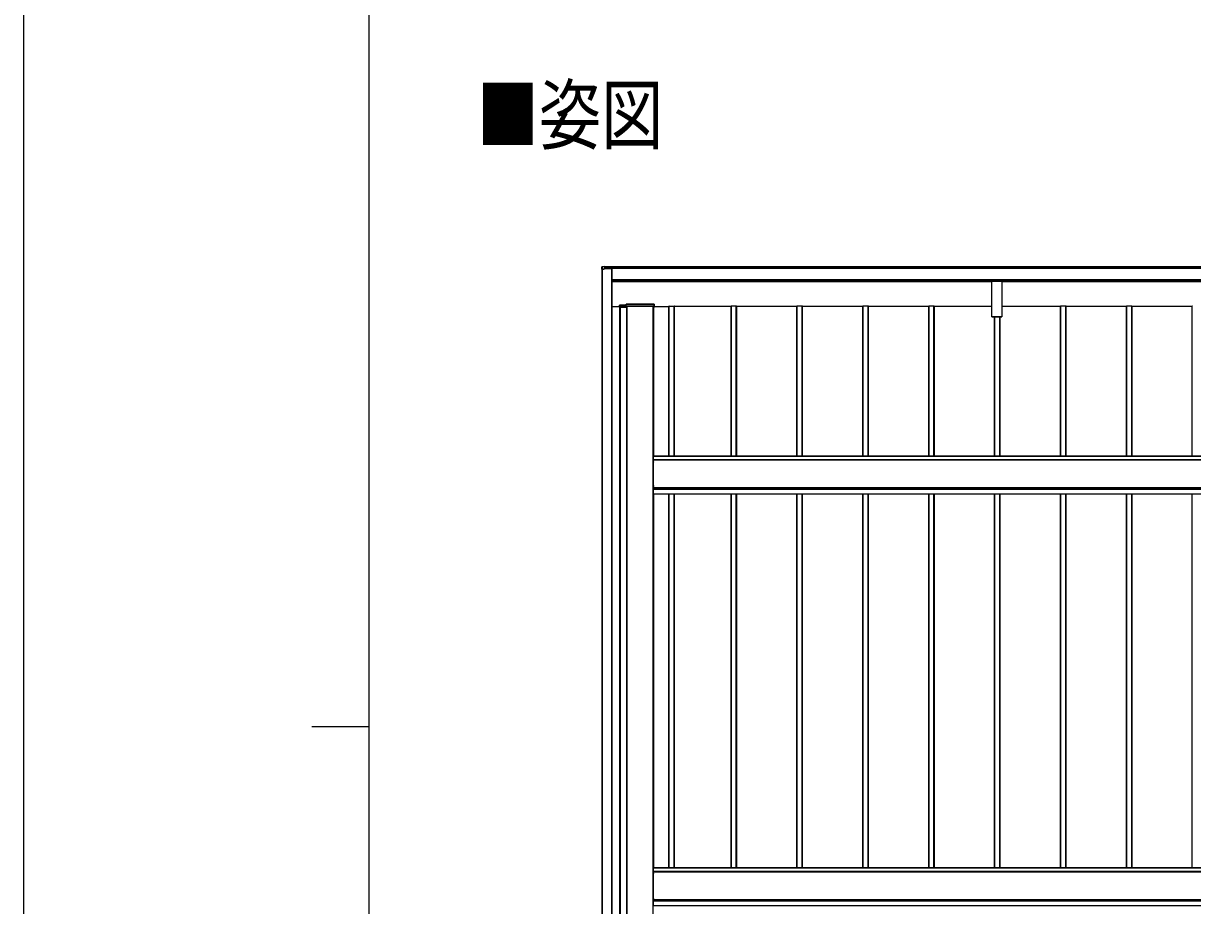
# Model space of a CAD drawing. Units: millimetres, scale not verified. Extents: x -14718 to 14718, y -10395 to 10395.
# Drawn here: x -14718 to -11168, y -106 to 2571 of the extents above; entities that cross this region are included whole.
import ezdxf
from ezdxf.enums import TextEntityAlignment as Align

# ---------------------------------------------------------------- set-up
doc = ezdxf.new("R2010")
doc.units = ezdxf.units.MM
doc.header["$LTSCALE"] = 50
for name, color, linetype in [('0-2_USER1', 3, 'Continuous'), ('0-4_YKK_A1', 4, 'Continuous'), ('0-6_YKK_ZWAK', 7, 'Continuous')]:
    doc.layers.add(name, color=color, linetype=linetype)
doc.styles.add('ＭＳ ゴシック', font='')
doc.styles.get('ＭＳ ゴシック').set_extended_font_data('MS Gothic')

msp = doc.modelspace()

# ---------------------------------------------------------------- linework, layer by layer
at = {"layer": '0-4_YKK_A1'}
for p, q in [((-12961.44, 1824.94), (-12961.44, 1831.97)), ((-12961.44, 1824.94), (-12961.44, 1823.5)), ((-12953.44, 1832.95), (-12960.97, 1832.47)), ((-12953.44, 1832.47), (-12960.97, 1831.99)), ((-12960.97, 1831.99), (-12960.97, 1824.95)), ((-12960.97, 1824.95), (-12955.25, 1824.97)), ((-12960.97, 1823.49), (-12960.44, 1823.48)), ((-12960.44, 1824.92), (-12954.94, 1824.93)), ((-12960.44, 1824.92), (-12960.44, 1824.9)), ((-12960.44, -3169.69), (-12960.44, 1824.9)), ((-12959.94, -3169.69), (-12959.94, 1824.92)), ((-12955.25, 1824.97), (-12955.25, 1826.17)), ((-12954.94, 1826.16), (-12954.94, 1824.96)), ((-12954.94, 1824.93), (-12954.94, 1824.96)), ((-12930.94, 1826.42), (-12954.73, 1826.42)), ((-12954.65, 1826.77), (-12953.44, 1826.77)), ((-12953.44, 1826.46), (-12954.64, 1826.46)), ((-12954.64, 1826.46), (-12954.64, 1826.43)), ((-12953.44, 1826.43), (-12954.64, 1826.43)), ((-12953.44, 1832.95), (-12953.44, 1832.47)), ((-12953.44, 1832.47), (-12953.44, 1826.77)), ((-7558.94, 1831.9), (-12953.44, 1831.9)), ((-7558.94, 1831.41), (-12953.44, 1831.41)), ((-7558.94, 1827.22), (-12953.44, 1827.22)), ((-7558.94, 1826.91), (-12953.44, 1826.91)), ((-7558.94, 1826.89), (-12953.44, 1826.89)), ((-12953.44, 1826.77), (-12953.44, 1826.46)), ((-7558.94, 1826.57), (-12953.44, 1826.57)), ((-12953.44, 1826.43), (-12953.44, 1826.46)), ((-12930.94, -3171.24), (-12930.94, 1826.42)), ((-12930.44, -3171.25), (-12930.44, 1826.4)), ((-7577.94, 1792.4), (-12930.44, 1792.4)), ((-7577.94, 1791.88), (-12930.44, 1791.88)), ((-12930.44, 1791.84), (-7577.94, 1791.84)), ((-7577.94, 1791.84), (-12930.44, 1791.84)), ((-11777.54, 1786.46), (-12930.44, 1786.46)), ((-11777.54, 1786.36), (-12930.44, 1786.36)), ((-11777.54, 1791.44), (-11777.54, 1791.84)), ((-11777.54, 1790.59), (-11777.54, 1791.44)), ((-11777.54, 1791.44), (-11747.54, 1791.44)), ((-11777.54, 1788.69), (-11777.54, 1790.59)), ((-11747.54, 1790.59), (-11777.54, 1790.59)), ((-11777.54, 1787.85), (-11777.54, 1788.69)), ((-11777.54, 1788.69), (-11747.54, 1788.69)), ((-11777.54, 1680.79), (-11777.54, 1787.85)), ((-11747.54, 1787.85), (-11777.54, 1787.85)), ((-11747.54, 1791.84), (-11747.54, 1791.44)), ((-11747.54, 1791.44), (-11747.54, 1790.59)), ((-11747.54, 1790.59), (-11747.54, 1788.69)), ((-11747.54, 1788.69), (-11747.54, 1787.85)), ((-11747.54, 1787.85), (-11747.54, 1680.79)), ((-10777.54, 1786.46), (-11747.54, 1786.46)), ((-10777.54, 1786.36), (-11747.54, 1786.36)), ((-12930.44, 1711.26), (-12908.33, 1711.26)), ((-12908.1, 1714.99), (-12908.44, 1709.47)), ((-12908.44, 1709.47), (-12908.44, 1708.39)), ((-12908.44, 1708.39), (-12905.94, 1708.39)), ((-12905.94, 1708.39), (-12908.44, 1708.39)), ((-12888.93, 1709.49), (-12907.94, 1709.49)), ((-12888.6, 1715.46), (-12907.6, 1715.46)), ((-12907.6, 1715.46), (-12907.6, 1715.46)), ((-12907.6, 1715), (-12907.6, 1715.46)), ((-12907.44, -3136.82), (-12907.44, 1708.39)), ((-12905.94, 1708.39), (-12905.94, 1709.38)), ((-12905.94, 1708.39), (-12905.94, 1708.39)), ((-12905.44, 1709.4), (-12886.44, 1709.4)), ((-12905.44, -3136.82), (-12905.44, 1709.4)), ((-12904.94, -3136.82), (-12904.94, 1709.4)), ((-12888.6, 1715), (-12888.93, 1709.49)), ((-12888.6, 1715), (-12888.6, 1715.46)), ((-12888.1, 1718.58), (-12888.44, 1713.07)), ((-12888.44, 1713.07), (-12888.44, 1709.51)), ((-12802.93, 1713.08), (-12887.94, 1713.08)), ((-12803.27, 1719.05), (-12887.6, 1719.05)), ((-12887.6, 1719.05), (-12887.6, 1719.05)), ((-12887.6, 1718.6), (-12887.6, 1719.05)), ((-12885.94, 1709.42), (-12885.94, 1712.98)), ((-12885.94, 1712.38), (-12885.74, 1712.38)), ((-12885.74, -2600.5), (-12885.74, 1712.38)), ((-12885.44, 1713), (-12805.44, 1713)), ((-12885.44, -2600.5), (-12885.44, 1713)), ((-12884.94, -2600.5), (-12884.94, 1713)), ((-12805.94, -2600.5), (-12805.94, 1713)), ((-12805.44, -2600.5), (-12805.44, 1713)), ((-12804.94, 1712.19), (-12805.44, 1712.19)), ((-12804.94, 1712.98), (-12804.94, 1708.39)), ((-12804.94, 1708.39), (-12802.44, 1708.39)), ((-12804.94, 1708.39), (-12804.94, 1708.39)), ((-12802.44, 1708.39), (-12804.94, 1708.39)), ((-12803.44, 1258.03), (-12803.44, 1708.39)), ((-12803.27, 1719.05), (-12803.27, 1719.05)), ((-12803.27, 1718.6), (-12803.27, 1719.05)), ((-12803.27, 1718.6), (-12802.93, 1713.08)), ((-12802.44, 1711.25), (-12758.74, 1711.25)), ((-12758.74, 1258.03), (-12758.74, 1711.25)), ((-12758.44, 1258.03), (-12758.44, 1712.35)), ((-12757.44, 1712.38), (-12742.44, 1712.38)), ((-12757.44, 1258.03), (-12757.44, 1712.38)), ((-12742.44, 1258.03), (-12742.44, 1712.38)), ((-12741.44, 1258.03), (-12741.44, 1712.35)), ((-12569.44, 1711.25), (-12741.44, 1711.25)), ((-12569.44, 1258.03), (-12569.44, 1712.35)), ((-12553.44, 1712.38), (-12568.44, 1712.38)), ((-12568.44, 1258.03), (-12568.44, 1712.38)), ((-12553.44, 1258.03), (-12553.44, 1712.38)), ((-12552.44, 1258.03), (-12552.44, 1712.35)), ((-12369.44, 1711.25), (-12552.14, 1711.25)), ((-12552.14, 1258.03), (-12552.14, 1711.25)), ((-12369.44, 1258.03), (-12369.44, 1712.35)), ((-12353.44, 1712.38), (-12368.44, 1712.38)), ((-12368.44, 1258.03), (-12368.44, 1712.38)), ((-12353.44, 1258.03), (-12353.44, 1712.38)), ((-12352.44, 1258.03), (-12352.44, 1712.35)), ((-12169.44, 1711.25), (-12352.14, 1711.25)), ((-12352.14, 1258.03), (-12352.14, 1711.25)), ((-12169.44, 1258.03), (-12169.44, 1712.35)), ((-12153.44, 1712.38), (-12168.44, 1712.38)), ((-12168.44, 1258.03), (-12168.44, 1712.38)), ((-12153.44, 1258.03), (-12153.44, 1712.38)), ((-12152.44, 1258.03), (-12152.44, 1712.35)), ((-11969.44, 1711.25), (-12152.14, 1711.25)), ((-12152.14, 1258.03), (-12152.14, 1711.25)), ((-11969.44, 1258.03), (-11969.44, 1712.35)), ((-11953.44, 1712.38), (-11968.44, 1712.38)), ((-11968.44, 1258.03), (-11968.44, 1712.38)), ((-11953.44, 1258.03), (-11953.44, 1712.38)), ((-11952.44, 1258.03), (-11952.44, 1712.35)), ((-11777.54, 1711.25), (-11952.14, 1711.25)), ((-11952.14, 1258.03), (-11952.14, 1711.25)), ((-11569.44, 1711.25), (-11747.54, 1711.25)), ((-11569.44, 1258.03), (-11569.44, 1712.35)), ((-11553.44, 1712.38), (-11568.44, 1712.38)), ((-11568.44, 1258.03), (-11568.44, 1712.38)), ((-11553.44, 1258.03), (-11553.44, 1712.38)), ((-11552.44, 1258.03), (-11552.44, 1712.35)), ((-11369.44, 1711.25), (-11552.14, 1711.25)), ((-11552.14, 1258.03), (-11552.14, 1711.25)), ((-11369.44, 1258.03), (-11369.44, 1712.35)), ((-11353.44, 1712.38), (-11368.44, 1712.38)), ((-11368.44, 1258.03), (-11368.44, 1712.38)), ((-11353.44, 1258.03), (-11353.44, 1712.38)), ((-11352.44, 1258.03), (-11352.44, 1712.35)), ((-11169.44, 1711.25), (-11352.14, 1711.25)), ((-11352.14, 1258.03), (-11352.14, 1711.25)), ((-11169.44, 1258.03), (-11169.44, 1712.35)), ((-11777.54, 1680.48), (-11777.54, 1680.79)), ((-11777.54, 1680.79), (-11747.54, 1680.79)), ((-11777.54, 1680.41), (-11777.54, 1680.48)), ((-11747.54, 1680.48), (-11777.54, 1680.48)), ((-11777.54, 1680.41), (-11747.54, 1680.41)), ((-11777.54, 1680.41), (-11777.54, 1680.41)), ((-11777.54, 1680.41), (-11747.54, 1680.41)), ((-11769.44, 1258.03), (-11769.44, 1680.41)), ((-11768.44, 1258.03), (-11768.44, 1680.41)), ((-11753.44, 1258.03), (-11753.44, 1680.41)), ((-11752.44, 1258.03), (-11752.44, 1680.41)), ((-11752.14, 1258.03), (-11752.14, 1680.41)), ((-11747.54, 1680.79), (-11747.54, 1680.48)), ((-11747.54, 1680.41), (-11747.54, 1680.48)), ((-11747.54, 1680.41), (-11747.54, 1680.41)), ((-7705.94, 1258.03), (-12804.94, 1258.03)), ((-12804.94, 1257.55), (-12804.94, 1258.03)), ((-12804.94, 1246.51), (-12804.94, 1257.55)), ((-12804.94, 1257.55), (-7705.94, 1257.55)), ((-7705.94, 1246.51), (-12804.94, 1246.51)), ((-12804.94, 1246.03), (-12804.94, 1246.51)), ((-12804.94, 1162.08), (-12804.94, 1246.03)), ((-12804.94, 1246.03), (-7705.94, 1246.03)), ((-12805.44, 1233.66), (-12804.94, 1233.66)), ((-12805.44, 1231.93), (-12804.94, 1231.93)), ((-12805.44, 1175.69), (-12804.94, 1175.69)), ((-12805.44, 1173.96), (-12804.94, 1173.96)), ((-12804.94, 1161.56), (-12804.94, 1162.08)), ((-12804.94, 1162.08), (-7705.94, 1162.08)), ((-12804.94, 1158.14), (-12804.94, 1161.56)), ((-12804.94, 1161.56), (-7705.94, 1161.56)), ((-12804.94, 1157.11), (-12804.94, 1158.14)), ((-12804.94, 1158.14), (-7705.94, 1158.14)), ((-12804.94, 1143.62), (-12804.94, 1157.11)), ((-12804.94, 1157.11), (-7705.94, 1157.11)), ((-12804.94, 1143.1), (-12804.94, 1143.62)), ((-12804.94, 1143.62), (-7705.94, 1143.62)), ((-12804.94, 1143.05), (-12804.94, 1143.1)), ((-12804.94, 1143.1), (-7705.94, 1143.1)), ((-12804.94, 1143.05), (-12804.94, 1143.05)), ((-12804.94, 1143.05), (-7705.94, 1143.05)), ((-12803.44, 8.79), (-12803.44, 1143.05)), ((-12803.44, 1143.05), (-7707.44, 1143.05)), ((-12758.74, 8.79), (-12758.74, 1143.05)), ((-12758.44, 8.79), (-12758.44, 1143.05)), ((-12757.44, 8.79), (-12757.44, 1143.05)), ((-12742.44, 8.79), (-12742.44, 1143.05)), ((-12741.44, 8.79), (-12741.44, 1143.05)), ((-12569.44, 8.79), (-12569.44, 1143.05)), ((-12568.44, 8.79), (-12568.44, 1143.05)), ((-12553.44, 8.79), (-12553.44, 1143.05)), ((-12552.44, 8.79), (-12552.44, 1143.05)), ((-12552.14, 8.79), (-12552.14, 1143.05)), ((-12369.44, 8.79), (-12369.44, 1143.05)), ((-12368.44, 8.79), (-12368.44, 1143.05)), ((-12353.44, 8.79), (-12353.44, 1143.05)), ((-12352.44, 8.79), (-12352.44, 1143.05)), ((-12352.14, 8.79), (-12352.14, 1143.05)), ((-12169.44, 8.79), (-12169.44, 1143.05)), ((-12168.44, 8.79), (-12168.44, 1143.05)), ((-12153.44, 8.79), (-12153.44, 1143.05)), ((-12152.44, 8.79), (-12152.44, 1143.05)), ((-12152.14, 8.79), (-12152.14, 1143.05)), ((-11969.44, 8.79), (-11969.44, 1143.05)), ((-11968.44, 8.79), (-11968.44, 1143.05)), ((-11953.44, 8.79), (-11953.44, 1143.05)), ((-11952.44, 8.79), (-11952.44, 1143.05)), ((-11952.14, 8.79), (-11952.14, 1143.05)), ((-11769.44, 8.79), (-11769.44, 1143.05)), ((-11768.44, 8.79), (-11768.44, 1143.05)), ((-11753.44, 8.79), (-11753.44, 1143.05)), ((-11752.44, 8.79), (-11752.44, 1143.05)), ((-11752.14, 8.79), (-11752.14, 1143.05)), ((-11569.44, 8.79), (-11569.44, 1143.05)), ((-11568.44, 8.79), (-11568.44, 1143.05)), ((-11553.44, 8.79), (-11553.44, 1143.05)), ((-11552.44, 8.79), (-11552.44, 1143.05)), ((-11552.14, 8.79), (-11552.14, 1143.05)), ((-11369.44, 8.79), (-11369.44, 1143.05)), ((-11368.44, 8.79), (-11368.44, 1143.05)), ((-11353.44, 8.79), (-11353.44, 1143.05)), ((-11352.44, 8.79), (-11352.44, 1143.05)), ((-11352.14, 8.79), (-11352.14, 1143.05)), ((-11169.44, 8.79), (-11169.44, 1143.05)), ((-7705.94, 8.79), (-12804.94, 8.79)), ((-12804.94, 8.31), (-12804.94, 8.79)), ((-12804.94, -2.73), (-12804.94, 8.31)), ((-12804.94, 8.31), (-7705.94, 8.31)), ((-12805.44, -15.58), (-12804.94, -15.58)), ((-12805.44, -17.31), (-12804.94, -17.31)), ((-7705.94, -2.73), (-12804.94, -2.73)), ((-12804.94, -3.21), (-12804.94, -2.73)), ((-12804.94, -87.16), (-12804.94, -3.21)), ((-12804.94, -3.21), (-7705.94, -3.21)), ((-12805.44, -73.55), (-12804.94, -73.55)), ((-12805.44, -75.28), (-12804.94, -75.28)), ((-12804.94, -87.68), (-12804.94, -87.16)), ((-12804.94, -87.16), (-7705.94, -87.16)), ((-12804.94, -91.1), (-12804.94, -87.68)), ((-12804.94, -87.68), (-7705.94, -87.68)), ((-12804.94, -92.13), (-12804.94, -91.1)), ((-12804.94, -91.1), (-7705.94, -91.1)), ((-12804.94, -105.62), (-12804.94, -92.13)), ((-12804.94, -92.13), (-7705.94, -92.13)), ((-12804.94, -106.14), (-12804.94, -105.62)), ((-12804.94, -105.62), (-7705.94, -105.62)), ((-12804.94, -106.19), (-12804.94, -106.14)), ((-12804.94, -106.14), (-7705.94, -106.14))]:
    msp.add_line(p, q, dxfattribs=at)
for points in [[(-12907.94, 1709.49), (-12907.6, 1715), (-12888.6, 1715)], [(-12887.94, 1713.08), (-12887.6, 1718.6), (-12803.27, 1718.6)], [(-12802.44, 1708.39), (-12802.44, 1713.07), (-12802.77, 1718.58)]]:
    msp.add_lwpolyline(points, dxfattribs=at)
for centre, radius, start, end in [((-12960.94, 1831.97), 0.5, 93.6197, 180), ((-12961.08, 1828.69), 3.31, 88.04871, 96.2006), ((-12961.08, 1821.65), 3.31, 88.04871, 96.2006), ((-12961.08, 1826.79), 3.31, 263.7994, 271.95129), ((-12958.99, 1832.24), 1.99, 173.18988, 187.0582), ((-12955.17, 1823.83), 2.33, 84.20874, 92.03055), ((-12955.17, 1822.63), 2.33, 84.20874, 92.03055), ((-12953.25, 1826.69), 1.41, 177.03216, 189.72415), ((-12930.81, 1822.82), 3.6, 84.01335, 91.98909), ((-12907.6, 1714.96), 0.5, 90, 176.49039), ((-12907.8, 1713.69), 1.33, 81.1907, 102.80687), ((-12905.56, 1705.81), 3.6, 88.01091, 95.98665), ((-12887.6, 1718.55), 0.5, 90, 176.49039), ((-12887.8, 1717.28), 1.33, 81.1907, 102.80687), ((-12886.31, 1713), 3.6, 268.01091, 275.98665), ((-12885.56, 1709.4), 3.6, 88.01091, 95.98665), ((-12885.66, 1714.54), 2.16, 268.01091, 275.98665), ((-12805.31, 1709.4), 3.6, 84.01335, 91.98909), ((-12804.98, 1713.5), 2.23, 258.26189, 271.18717), ((-12803.27, 1718.55), 0.5, 3.50961, 90), ((-12803.07, 1717.28), 1.33, 77.19313, 98.8093), ((-12758.66, 1713.41), 2.16, 268.01091, 275.98665), ((-12757.69, 1705.19), 7.19, 88.01091, 95.98665), ((-12742.19, 1705.19), 7.19, 84.01335, 91.98909), ((-12568.69, 1705.19), 7.19, 88.01091, 95.98665), ((-12553.19, 1705.19), 7.19, 84.01335, 91.98909), ((-12552.21, 1713.41), 2.16, 264.01335, 271.98909), ((-12368.69, 1705.19), 7.19, 88.01091, 95.98665), ((-12353.19, 1705.19), 7.19, 84.01335, 91.98909), ((-12352.21, 1713.41), 2.16, 264.01335, 271.98909), ((-12168.69, 1705.19), 7.19, 88.01091, 95.98665), ((-12153.19, 1705.19), 7.19, 84.01335, 91.98909), ((-12152.21, 1713.41), 2.16, 264.01335, 271.98909), ((-11968.69, 1705.19), 7.19, 88.01091, 95.98665), ((-11953.19, 1705.19), 7.19, 84.01335, 91.98909), ((-11952.21, 1713.41), 2.16, 264.01335, 271.98909), ((-11568.69, 1705.19), 7.19, 88.01091, 95.98665), ((-11553.19, 1705.19), 7.19, 84.01335, 91.98909), ((-11552.21, 1713.41), 2.16, 264.01335, 271.98909), ((-11368.69, 1705.19), 7.19, 88.01091, 95.98665), ((-11353.19, 1705.19), 7.19, 84.01335, 91.98909), ((-11352.21, 1713.41), 2.16, 264.01335, 271.98909), ((-11168.69, 1705.19), 7.19, 88.01091, 95.98665), ((-12802.24, 1238.59), 3.2, 147.52075, 179.99876), ((-12802.24, 1169.03), 3.2, 180.00124, 212.47925), ((-12802.24, 1166.24), 3.2, 180.00124, 212.47925), ((-12802.24, -10.65), 3.2, 147.52075, 179.99876), ((-12802.24, -80.21), 3.2, 180.00124, 212.47925), ((-12802.24, -83), 3.2, 180.00124, 212.47925)]:
    msp.add_arc(centre, radius, start, end, dxfattribs=at)
for centre, major_axis, ratio, start_param, end_param in [((-12954.65, 1826.17), (0.479, 0.362), 0.997782, 0.9249309, 2.4957272), ((-12954.64, 1826.16), (0.227, 0.197), 0.995696, 0.8573343, 2.4281306), ((-12954.64, 1826.13), (0.24, 0.181), 0.997782, 0.9249309, 2.4957272), ((-12907.93, 1709.47), (0.501, 0), 0.034899, 1.5745278, 3.1415972), ((-12888.94, 1709.51), (0.501, 0), 0.034899, 4.7161205, 6.2831899), ((-12888.6, 1715.49), (1, 0), 0.034899, 4.7161205, 5.0282569), ((-12888.6, 1714.99), (0.503, 0.03), 0.025231, 0.9682901, 1.5618426), ((-12887.93, 1713.07), (0.501, 0), 0.034899, 1.5745278, 3.1415972), ((-12802.94, 1713.07), (0.501, 0), 0.034899, 6.2831808, 7.8502502)]:
    msp.add_ellipse(centre, major_axis=major_axis, ratio=ratio, start_param=start_param, end_param=end_param, dxfattribs=at)
at = {"layer": '0-6_YKK_ZWAK'}
for p, q in [((-13667.43, -8837.5), (-13667.43, 9712.5)), ((-13842.43, 437.5), (-13667.43, 437.5))]:
    msp.add_line(p, q, dxfattribs=at)
msp.add_lwpolyline([(-14717.5, -10395), (14717.5, -10395), (14717.5, 10395), (-14717.5, 10395)], close=True, dxfattribs=at)

# ---------------------------------------------------------------- texts
at = {"layer": '0-2_USER1', "style": 'ＭＳ ゴシック', "width": 0.8}
msp.add_text('■姿図', height=173.2, dxfattribs=at).set_placement((-13341.71, 2154.7), align=Align.BOTTOM_LEFT)

doc.saveas('drawing.dxf')
